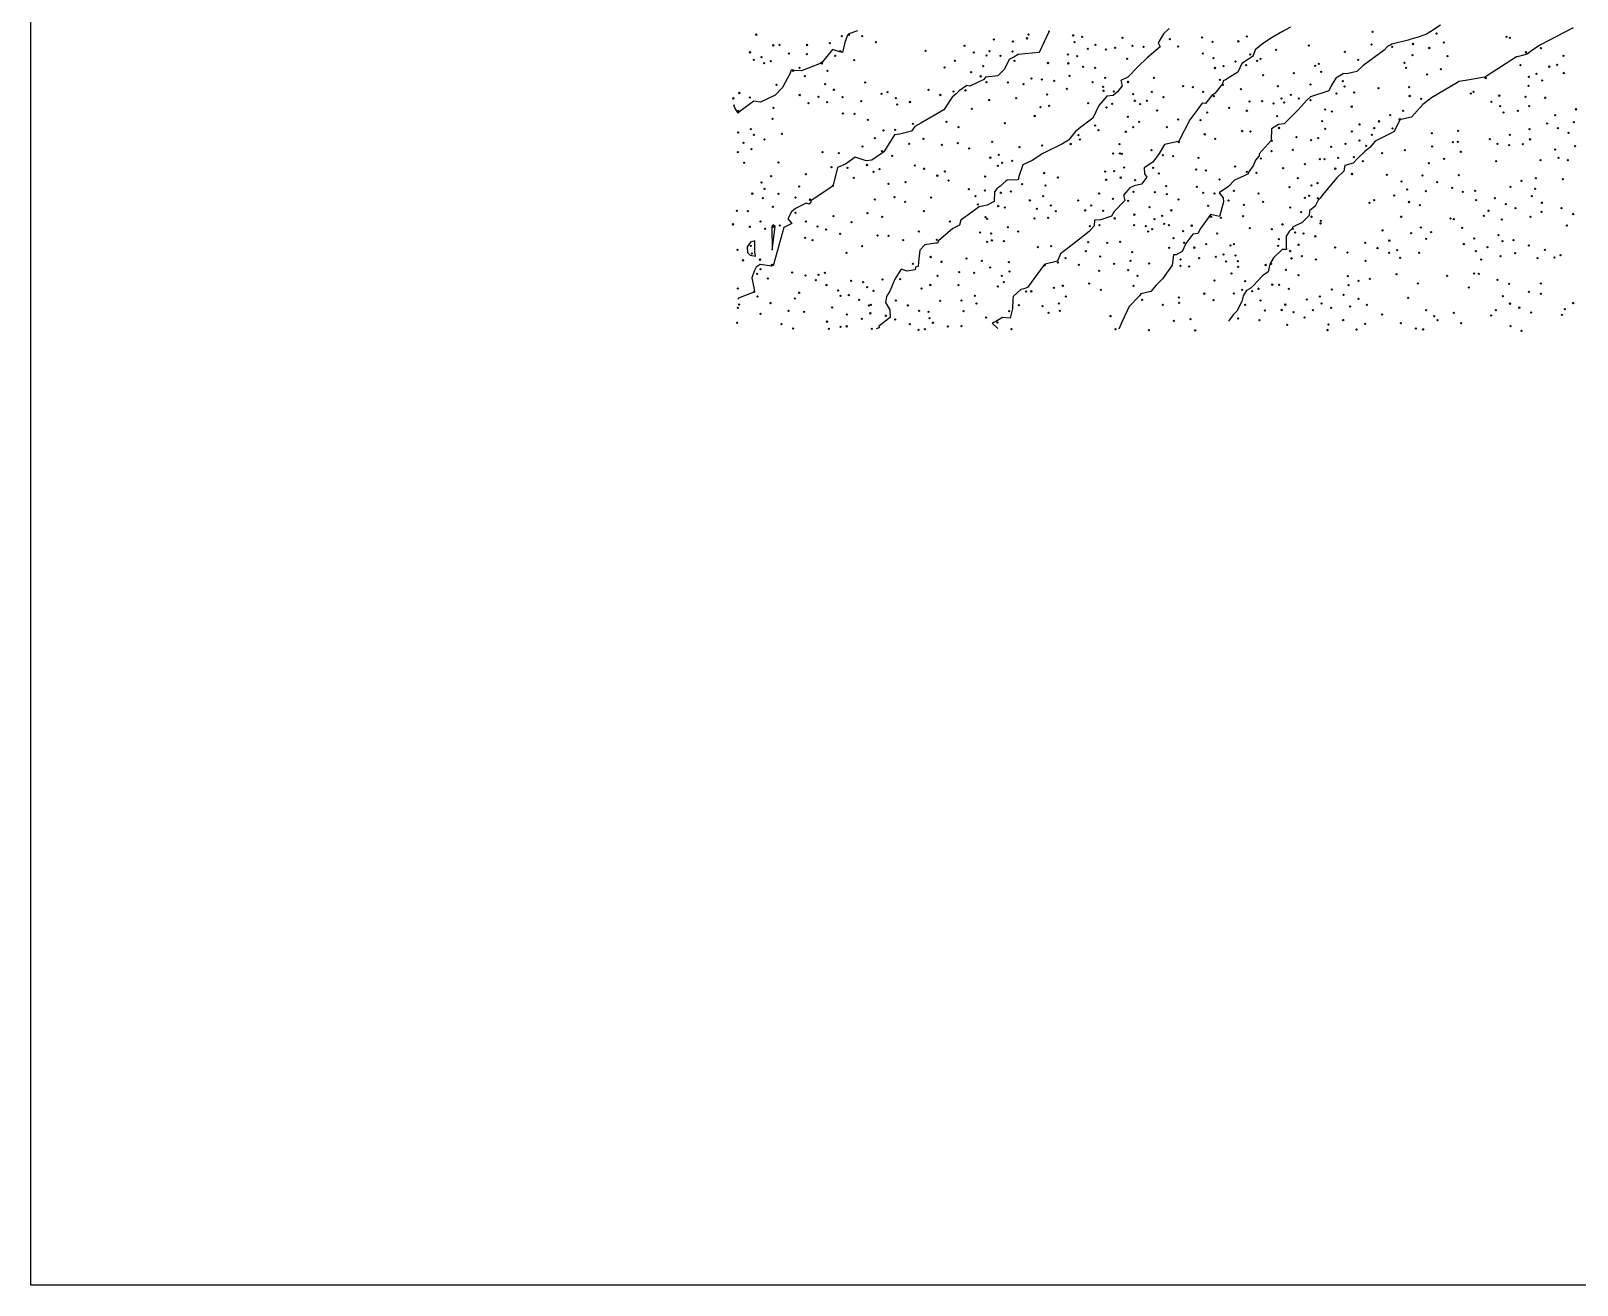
# Model space of a CAD drawing. Header units: inches. Extents: x 1411897 to 1412713, y 4930955 to 4931789.
# Drawn here: x 1411896.9 to 1412124.2, y 4930955.1 to 4931139.5 of the extents above; entities that cross this region are included whole.
import ezdxf

# ---------------------------------------------------------------- set-up
doc = ezdxf.new("R2010")
doc.units = ezdxf.units.IN
doc.header["$MEASUREMENT"] = 0
doc.header["$PDMODE"] = 35
doc.header["$PDSIZE"] = 0.1

msp = doc.modelspace()

# ---------------------------------------------------------------- linework, layer by layer
at = {"color": 2, "true_color": 0xf1eb1f}
for p, q in [((1412016.96, 4931138.9), (1412016.61, 4931137.83)), ((1412017.18, 4931139.08), (1412016.96, 4931138.9)), ((1412018.44, 4931139.52), (1412017.18, 4931139.08)), ((1412046.61, 4931139.49), (1412045.15, 4931136.35)), ((1412046.48, 4931139.53), (1412046.61, 4931139.49)), ((1412063.46, 4931139.07), (1412062.64, 4931137.79)), ((1412064.28, 4931139.89), (1412063.46, 4931139.07)), ((1412080.92, 4931139.44), (1412079.43, 4931138.57)), ((1412082.09, 4931140.06), (1412080.92, 4931139.44)), ((1412101.01, 4931138.65), (1412099.64, 4931138.24)), ((1412102.1, 4931139.05), (1412101.01, 4931138.65)), ((1412102.73, 4931139.43), (1412102.1, 4931139.05)), ((1412104.17, 4931140.38), (1412102.73, 4931139.43)), ((1412123.68, 4931139.99), (1412118.88, 4931137.46)), ((1412014.79, 4931136.81), (1412013.31, 4931134.96)), ((1412015.84, 4931136.45), (1412014.79, 4931136.81)), ((1412016.23, 4931136.34), (1412015.84, 4931136.45)), ((1412016.61, 4931137.83), (1412016.23, 4931136.34)), ((1412045.15, 4931136.35), (1412042.06, 4931136.05)), ((1412062.96, 4931137.19), (1412061.04, 4931135.58)), ((1412062.64, 4931137.79), (1412062.96, 4931137.19)), ((1412076.9, 4931136.73), (1412076.62, 4931135.88)), ((1412078.01, 4931137.63), (1412076.9, 4931136.73)), ((1412079.43, 4931138.57), (1412078.01, 4931137.63)), ((1412095.88, 4931136.71), (1412092.72, 4931134.37)), ((1412096.39, 4931137.24), (1412095.88, 4931136.71)), ((1412096.74, 4931137.41), (1412096.39, 4931137.24)), ((1412097.01, 4931137.55), (1412096.74, 4931137.41)), ((1412099.43, 4931138.17), (1412097.01, 4931137.55)), ((1412099.64, 4931138.24), (1412099.43, 4931138.17)), ((1412117.59, 4931136.63), (1412116.88, 4931136.09)), ((1412118.74, 4931137.37), (1412117.59, 4931136.63)), ((1412118.88, 4931137.46), (1412118.74, 4931137.37)), ((1412012.86, 4931134.68), (1412010.21, 4931133.65)), ((1412013.11, 4931134.82), (1412012.86, 4931134.68)), ((1412013.31, 4931134.96), (1412013.11, 4931134.82)), ((1412040.79, 4931135.38), (1412040.03, 4931133.86)), ((1412041.43, 4931135.66), (1412040.79, 4931135.38)), ((1412042.06, 4931136.05), (1412041.43, 4931135.66)), ((1412059.7, 4931134.27), (1412058.19, 4931132.74)), ((1412061.04, 4931135.58), (1412059.7, 4931134.27)), ((1412074.94, 4931134.71), (1412074.35, 4931133.44)), ((1412075.95, 4931135.38), (1412074.94, 4931134.71)), ((1412076.51, 4931135.77), (1412075.95, 4931135.38)), ((1412076.62, 4931135.88), (1412076.51, 4931135.77)), ((1412092.72, 4931134.37), (1412091.86, 4931133.57)), ((1412115.31, 4931135.71), (1412110.9, 4931132.84)), ((1412115.45, 4931135.7), (1412115.31, 4931135.71)), ((1412116.54, 4931135.98), (1412115.45, 4931135.7)), ((1412116.88, 4931136.09), (1412116.54, 4931135.98)), ((1412008.57, 4931133.3), (1412007.44, 4931131.21)), ((1412008.71, 4931133.76), (1412008.57, 4931133.3)), ((1412008.95, 4931133.78), (1412008.71, 4931133.76)), ((1412009.15, 4931133.72), (1412008.95, 4931133.78)), ((1412010.21, 4931133.65), (1412009.15, 4931133.72)), ((1412037.03, 4931132.38), (1412034.97, 4931131.38)), ((1412037.27, 4931132.72), (1412037.03, 4931132.38)), ((1412039.06, 4931132.93), (1412037.27, 4931132.72)), ((1412040.03, 4931133.86), (1412039.06, 4931132.93)), ((1412058.19, 4931132.74), (1412057.18, 4931132.22)), ((1412057.18, 4931132.22), (1412057.36, 4931131.45)), ((1412072.2, 4931132.19), (1412072.09, 4931131.75)), ((1412072.56, 4931132.3), (1412072.2, 4931132.19)), ((1412074.35, 4931133.44), (1412072.56, 4931132.3)), ((1412088.79, 4931132.58), (1412088.07, 4931131.44)), ((1412089.87, 4931133.21), (1412088.79, 4931132.58)), ((1412090.6, 4931133.26), (1412089.87, 4931133.21)), ((1412091.86, 4931133.57), (1412090.6, 4931133.26)), ((1412106.64, 4931131.94), (1412102.84, 4931129.7)), ((1412106.86, 4931132.07), (1412106.64, 4931131.94)), ((1412107.82, 4931132.22), (1412106.86, 4931132.07)), ((1412110.68, 4931132.71), (1412107.82, 4931132.22)), ((1412110.79, 4931132.78), (1412110.68, 4931132.71)), ((1412110.9, 4931132.84), (1412110.79, 4931132.78)), ((1412006.33, 4931130.09), (1412004.18, 4931129.05)), ((1412007.44, 4931131.21), (1412006.33, 4931130.09)), ((1412032.36, 4931129.79), (1412031.13, 4931127.93)), ((1412032.94, 4931130.26), (1412032.36, 4931129.79)), ((1412033.41, 4931130.7), (1412032.94, 4931130.26)), ((1412034.54, 4931131.47), (1412033.41, 4931130.7)), ((1412034.97, 4931131.38), (1412034.54, 4931131.47)), ((1412054.82, 4931129.56), (1412053.93, 4931128.53)), ((1412055.13, 4931129.93), (1412054.82, 4931129.56)), ((1412056.04, 4931130.01), (1412055.13, 4931129.93)), ((1412056.67, 4931130.54), (1412056.04, 4931130.01)), ((1412057.36, 4931131.45), (1412056.67, 4931130.54)), ((1412070.53, 4931130.02), (1412069.61, 4931128.83)), ((1412070.99, 4931130.32), (1412070.53, 4931130.02)), ((1412072.09, 4931131.75), (1412070.99, 4931130.32)), ((1412085.07, 4931129.84), (1412084.54, 4931129.4)), ((1412087.75, 4931130.71), (1412085.07, 4931129.84)), ((1412088.07, 4931131.44), (1412087.75, 4931130.71)), ((1412102.84, 4931129.7), (1412101.95, 4931128.99)), ((1412000.28, 4931128.63), (1412000.2, 4931128.43)), ((1412000.4, 4931128.2), (1412000.28, 4931128.63)), ((1412000.9, 4931127.4), (1412000.4, 4931128.2)), ((1412001, 4931127.59), (1412000.9, 4931127.4)), ((1412002.65, 4931128.79), (1412001, 4931127.59)), ((1412003.21, 4931129.17), (1412002.65, 4931128.79)), ((1412004.18, 4931129.05), (1412003.21, 4931129.17)), ((1412031.13, 4931127.93), (1412027.75, 4931125.93)), ((1412053.93, 4931128.53), (1412053.05, 4931126.7)), ((1412068.5, 4931128.01), (1412067.32, 4931126.44)), ((1412069.1, 4931128.87), (1412068.5, 4931128.01)), ((1412069.61, 4931128.83), (1412069.1, 4931128.87)), ((1412083.22, 4931127.91), (1412081.18, 4931125.87)), ((1412084.54, 4931129.4), (1412083.22, 4931127.91)), ((1412101.58, 4931128.7), (1412099.89, 4931126.82)), ((1412101.95, 4931128.99), (1412101.58, 4931128.7)), ((1412026.89, 4931125.47), (1412026.41, 4931124.79)), ((1412027.75, 4931125.93), (1412026.89, 4931125.47)), ((1412051.28, 4931125.34), (1412050.43, 4931124.7)), ((1412053.05, 4931126.7), (1412051.28, 4931125.34)), ((1412067.32, 4931126.44), (1412065.68, 4931123.28)), ((1412079.33, 4931125.13), (1412079.29, 4931123.38)), ((1412080.35, 4931125.77), (1412079.33, 4931125.13)), ((1412081.18, 4931125.87), (1412080.35, 4931125.77)), ((1412098.18, 4931126.42), (1412097.35, 4931124.74)), ((1412098.32, 4931126.48), (1412098.18, 4931126.42)), ((1412099.89, 4931126.82), (1412098.32, 4931126.48)), ((1412023.91, 4931124.23), (1412022.3, 4931121.72)), ((1412024.62, 4931124.34), (1412023.91, 4931124.23)), ((1412026.41, 4931124.79), (1412024.62, 4931124.34)), ((1412048.51, 4931122.84), (1412046.07, 4931121.7)), ((1412049.49, 4931123.43), (1412048.51, 4931122.84)), ((1412050.43, 4931124.7), (1412049.49, 4931123.43)), ((1412063.58, 4931122.83), (1412062.81, 4931121.5)), ((1412065.58, 4931123.27), (1412063.58, 4931122.83)), ((1412065.68, 4931123.28), (1412065.58, 4931123.27)), ((1412079.29, 4931123.38), (1412077.5, 4931121.44)), ((1412094.58, 4931123.32), (1412093.77, 4931122.36)), ((1412096.82, 4931124.45), (1412094.58, 4931123.32)), ((1412097.35, 4931124.74), (1412096.82, 4931124.45)), ((1412018.1, 4931120.97), (1412016.67, 4931119.91)), ((1412019.71, 4931120.39), (1412018.1, 4931120.97)), ((1412020.58, 4931120.5), (1412019.71, 4931120.39)), ((1412022, 4931121.47), (1412020.58, 4931120.5)), ((1412022.3, 4931121.72), (1412022, 4931121.47)), ((1412044.15, 4931120.46), (1412042.74, 4931119.82)), ((1412045.68, 4931121.49), (1412044.15, 4931120.46)), ((1412046.07, 4931121.7), (1412045.68, 4931121.49)), ((1412062.81, 4931121.5), (1412061.85, 4931120.23)), ((1412076.96, 4931120.49), (1412076.64, 4931119.68)), ((1412077.49, 4931121.15), (1412076.96, 4931120.49)), ((1412077.5, 4931121.44), (1412077.49, 4931121.15)), ((1412091.94, 4931120.73), (1412091.31, 4931120.09)), ((1412093.06, 4931121.77), (1412091.94, 4931120.73)), ((1412093.77, 4931122.36), (1412093.06, 4931121.77)), ((1412015.5, 4931119.45), (1412014.88, 4931116.81)), ((1412016.67, 4931119.91), (1412015.5, 4931119.45)), ((1412042.74, 4931119.82), (1412042.18, 4931118.1)), ((1412061.85, 4931120.23), (1412060.6, 4931119.4)), ((1412060.6, 4931119.4), (1412060.66, 4931118.51)), ((1412060.66, 4931118.51), (1412060.98, 4931118.03)), ((1412075.29, 4931118.2), (1412073.86, 4931117.59)), ((1412075.88, 4931118.5), (1412075.29, 4931118.2)), ((1412075.96, 4931118.78), (1412075.88, 4931118.5)), ((1412076.64, 4931119.68), (1412075.96, 4931118.78)), ((1412089.95, 4931118.89), (1412088.91, 4931117.89)), ((1412090.1, 4931119.72), (1412089.95, 4931118.89)), ((1412091.31, 4931120.09), (1412090.1, 4931119.72)), ((1412014.81, 4931116.7), (1412011.63, 4931114.59)), ((1412014.83, 4931116.7), (1412014.81, 4931116.7)), ((1412014.9, 4931116.77), (1412014.83, 4931116.71)), ((1412014.83, 4931116.71), (1412014.83, 4931116.7)), ((1412014.88, 4931116.81), (1412014.9, 4931116.77)), ((1412038.96, 4931116.3), (1412038.61, 4931115.85)), ((1412039.41, 4931116.68), (1412038.96, 4931116.3)), ((1412040.24, 4931117.4), (1412039.41, 4931116.68)), ((1412040.48, 4931117.59), (1412040.24, 4931117.4)), ((1412042.07, 4931117.61), (1412040.48, 4931117.59)), ((1412042.18, 4931118.1), (1412042.07, 4931117.61)), ((1412058.49, 4931116.44), (1412057.54, 4931115.34)), ((1412059.15, 4931116.71), (1412058.49, 4931116.44)), ((1412060.22, 4931116.98), (1412059.15, 4931116.71)), ((1412060.98, 4931118.03), (1412060.22, 4931116.98)), ((1412072.99, 4931116.63), (1412071.63, 4931115.69)), ((1412073.86, 4931117.59), (1412072.99, 4931116.63)), ((1412088.91, 4931117.89), (1412086.84, 4931115.44)), ((1412010.92, 4931114.2), (1412009.34, 4931113.38)), ((1412011.34, 4931114.02), (1412010.92, 4931114.2)), ((1412011.57, 4931114.36), (1412011.34, 4931114.02)), ((1412011.63, 4931114.59), (1412011.57, 4931114.36)), ((1412036.35, 4931113.67), (1412033.65, 4931111.69)), ((1412037.54, 4931113.9), (1412036.35, 4931113.67)), ((1412038.56, 4931114.44), (1412037.54, 4931113.9)), ((1412038.61, 4931115.85), (1412038.56, 4931114.44)), ((1412057.76, 4931114.58), (1412056.17, 4931112.97)), ((1412057.54, 4931115.34), (1412057.76, 4931114.58)), ((1412071.63, 4931115.69), (1412072.19, 4931114.96)), ((1412072.26, 4931114.37), (1412071.69, 4931112.2)), ((1412072.19, 4931114.96), (1412072.26, 4931114.37)), ((1412085.72, 4931113.72), (1412084.9, 4931113.06)), ((1412086.16, 4931114.65), (1412085.72, 4931113.72)), ((1412086.47, 4931114.9), (1412086.16, 4931114.65)), ((1412086.84, 4931115.44), (1412086.47, 4931114.9)), ((1412008.76, 4931112.93), (1412008.23, 4931111.88)), ((1412008.23, 4931111.88), (1412008.78, 4931111.17)), ((1412009.34, 4931113.38), (1412008.76, 4931112.93)), ((1412033.65, 4931111.69), (1412033.44, 4931110.97)), ((1412053.31, 4931111.68), (1412053.25, 4931110.87)), ((1412054.21, 4931111.72), (1412053.31, 4931111.68)), ((1412055.79, 4931112.29), (1412054.21, 4931111.72)), ((1412056.17, 4931112.97), (1412055.79, 4931112.29)), ((1412070.01, 4931112.01), (1412068.9, 4931110.48)), ((1412070.34, 4931112.52), (1412070.01, 4931112.01)), ((1412071.69, 4931112.2), (1412070.34, 4931112.52)), ((1412083.83, 4931111.35), (1412082.62, 4931110.77)), ((1412084.86, 4931112.35), (1412083.83, 4931111.35)), ((1412084.9, 4931113.06), (1412084.86, 4931112.35)), ((1412006.05, 4931110.99), (1412005.85, 4931110.78)), ((1412005.85, 4931110.78), (1412005.86, 4931110.65)), ((1412005.86, 4931110.65), (1412005.93, 4931107.27)), ((1412005.93, 4931107.27), (1412006.37, 4931110.76)), ((1412006.37, 4931110.76), (1412006.05, 4931110.99)), ((1412007.6, 4931110.61), (1412006.13, 4931105.32)), ((1412008.78, 4931111.17), (1412007.6, 4931110.61)), ((1412032.48, 4931110.47), (1412030.37, 4931108.63)), ((1412033.44, 4931110.97), (1412032.48, 4931110.47)), ((1412052.53, 4931110.02), (1412050.19, 4931108.2)), ((1412053.25, 4931110.87), (1412052.53, 4931110.02)), ((1412067.73, 4931109.62), (1412066.71, 4931108.23)), ((1412068.5, 4931109.72), (1412067.73, 4931109.62)), ((1412068.9, 4931110.48), (1412068.5, 4931109.72)), ((1412081.93, 4931110.03), (1412081.47, 4931109.34)), ((1412081.47, 4931109.34), (1412081.47, 4931107.78)), ((1412082.34, 4931110.44), (1412081.93, 4931110.03)), ((1412082.41, 4931110.67), (1412082.34, 4931110.44)), ((1412082.62, 4931110.77), (1412082.41, 4931110.67)), ((1412002.73, 4931108.43), (1412002.21, 4931107.76)), ((1412002.21, 4931107.76), (1412002.28, 4931106.95)), ((1412002.28, 4931106.95), (1412002.65, 4931106.56)), ((1412003.36, 4931108.63), (1412002.73, 4931108.43)), ((1412003.34, 4931107.05), (1412003.36, 4931108.63)), ((1412003.48, 4931106.37), (1412003.34, 4931107.05)), ((1412027.62, 4931107.25), (1412027.44, 4931105.57)), ((1412028.36, 4931108.08), (1412027.62, 4931107.25)), ((1412029.93, 4931108.32), (1412028.36, 4931108.08)), ((1412030.21, 4931108.3), (1412029.93, 4931108.32)), ((1412030.37, 4931108.63), (1412030.21, 4931108.3)), ((1412050.19, 4931108.2), (1412048.3, 4931106.73)), ((1412066.2, 4931107.06), (1412065.28, 4931106.59)), ((1412066.71, 4931108.23), (1412066.2, 4931107.06)), ((1412080.88, 4931107.36), (1412079.62, 4931106.13)), ((1412081.54, 4931107.37), (1412080.88, 4931107.36)), ((1412081.47, 4931107.78), (1412081.54, 4931107.37)), ((1412002.65, 4931106.56), (1412003.48, 4931106.37)), ((1412003.57, 4931104.79), (1412003.27, 4931104.18)), ((1412004.16, 4931105.15), (1412003.57, 4931104.79)), ((1412005.54, 4931104.98), (1412004.16, 4931105.15)), ((1412005.8, 4931104.9), (1412005.54, 4931104.98)), ((1412006.05, 4931105.03), (1412005.8, 4931104.9)), ((1412006.13, 4931105.32), (1412006.05, 4931105.03)), ((1412027, 4931104.77), (1412026.91, 4931104.39)), ((1412027.39, 4931104.86), (1412027, 4931104.77)), ((1412027.44, 4931105.57), (1412027.39, 4931104.86)), ((1412045.85, 4931105.06), (1412043.43, 4931101.77)), ((1412045.95, 4931105.16), (1412045.85, 4931105.09)), ((1412045.85, 4931105.09), (1412045.85, 4931105.06)), ((1412046.02, 4931105.19), (1412045.95, 4931105.16)), ((1412047.85, 4931105.64), (1412046.02, 4931105.19)), ((1412048.3, 4931106.73), (1412047.85, 4931105.64)), ((1412064.69, 4931105.08), (1412063.28, 4931103.08)), ((1412064.9, 4931106.61), (1412064.69, 4931105.08)), ((1412065.28, 4931106.59), (1412064.9, 4931106.61)), ((1412079.07, 4931105.21), (1412078.81, 4931104.08)), ((1412079.62, 4931106.13), (1412079.07, 4931105.21)), ((1412003.27, 4931104.18), (1412002.94, 4931103.21)), ((1412002.94, 4931103.21), (1412003.3, 4931101.26)), ((1412023.95, 4931103), (1412023.2, 4931101.25)), ((1412024.85, 4931104.49), (1412023.95, 4931103)), ((1412025.73, 4931104.19), (1412024.85, 4931104.49)), ((1412026.91, 4931104.39), (1412025.73, 4931104.19)), ((1412063.28, 4931103.08), (1412062.38, 4931102.11)), ((1412077.98, 4931103.5), (1412076.63, 4931102.05)), ((1412078.81, 4931104.08), (1412077.98, 4931103.5)), ((1412000.97, 4931100.21), (1412000.85, 4931100)), ((1412003.23, 4931101.11), (1412000.97, 4931100.21)), ((1412003.29, 4931101.14), (1412003.23, 4931101.11)), ((1412003.31, 4931101.18), (1412003.29, 4931101.14)), ((1412003.3, 4931101.26), (1412003.31, 4931101.18)), ((1412022.72, 4931100.46), (1412022.56, 4931099.59)), ((1412023.2, 4931101.25), (1412022.72, 4931100.46)), ((1412041.36, 4931100.44), (1412041.31, 4931099.95)), ((1412042.47, 4931101.5), (1412041.36, 4931100.44)), ((1412042.89, 4931101.59), (1412042.47, 4931101.5)), ((1412043.43, 4931101.77), (1412042.89, 4931101.59)), ((1412059.93, 4931100.58), (1412058.38, 4931098.97)), ((1412060.13, 4931100.87), (1412059.93, 4931100.58)), ((1412061.6, 4931101.19), (1412060.13, 4931100.87)), ((1412062.38, 4931102.11), (1412061.6, 4931101.19)), ((1412075.17, 4931100.58), (1412074.97, 4931099.71)), ((1412075.66, 4931101.35), (1412075.17, 4931100.58)), ((1412076.19, 4931101.63), (1412075.66, 4931101.35)), ((1412076.63, 4931102.05), (1412076.19, 4931101.63)), ((1412022.56, 4931099.59), (1412023.21, 4931098.51)), ((1412023.21, 4931098.51), (1412023.24, 4931097.39)), ((1412041.25, 4931098.62), (1412040.89, 4931097.26)), ((1412041.31, 4931099.95), (1412041.25, 4931098.62)), ((1412058.38, 4931098.97), (1412057.33, 4931096.68)), ((1412073.69, 4931097.74), (1412073.01, 4931096.84)), ((1412074.21, 4931098.31), (1412073.69, 4931097.74)), ((1412074.97, 4931099.71), (1412074.21, 4931098.31)), ((1412021.66, 4931095.83), (1412021.19, 4931095.68)), ((1412023.24, 4931097.39), (1412021.58, 4931096.1)), ((1412021.58, 4931096.1), (1412021.66, 4931095.83)), ((1412038.77, 4931096.76), (1412038.24, 4931096.56)), ((1412038.24, 4931096.56), (1412039.09, 4931095.76)), ((1412039.76, 4931097.35), (1412038.77, 4931096.76)), ((1412040.89, 4931097.26), (1412039.76, 4931097.35)), ((1412057.33, 4931096.68), (1412056.85, 4931095.63))]:
    msp.add_line(p, q, dxfattribs=at)
msp.add_lwpolyline([(1411896.94, 4931788.51), (1412452.44, 4931788.51), (1412452.44, 4930955.06), (1411896.94, 4930955.06)], close=True)
for p in [(1412003.58, 4931138.98), (1412016.13, 4931138.75), (1412017.21, 4931138.95), (1412019.16, 4931138.75), (1412043.58, 4931139), (1412050.16, 4931138.87), (1412051.47, 4931138.67), (1412069.11, 4931138.57), (1412075.67, 4931138.71), (1412094.18, 4931139.39), (1412103.58, 4931139.12), (1412113.87, 4931138.65), (1412114.37, 4931138.52), (1412002.65, 4931136.41), (1412006.08, 4931137.43), (1412007, 4931137.47), (1412011.03, 4931137.47), (1412014.4, 4931137.72), (1412015.93, 4931136.54), (1412021.17, 4931137.85), (1412028.47, 4931136.61), (1412034.18, 4931137.33), (1412035.54, 4931136.33), (1412037.87, 4931136.55), (1412038.5, 4931138.27), (1412041.26, 4931136.49), (1412041.29, 4931137.94), (1412043.37, 4931138.44), (1412050.37, 4931137.87), (1412052.3, 4931136.88), (1412053.43, 4931137.45), (1412054.98, 4931136.78), (1412056.34, 4931137.03), (1412057.42, 4931138.51), (1412058.87, 4931137.33), (1412060.52, 4931137.16), (1412064.36, 4931138.3), (1412065.58, 4931137.23), (1412070.66, 4931137.92), (1412074.44, 4931138), (1412079.98, 4931136.73), (1412084.8, 4931137.39), (1412090.08, 4931136.44), (1412094.03, 4931137.53), (1412097.07, 4931137.16), (1412100.12, 4931137.64), (1412102.52, 4931137.04), (1412104.63, 4931137.8), (1412116.73, 4931136.41), (1412118.93, 4931136.97), (1412003.2, 4931135.28), (1412004.34, 4931135.67), (1412004.71, 4931134.79), (1412005.71, 4931135.05), (1412008.37, 4931136.21), (1412009.94, 4931134.08), (1412011.01, 4931136.1), (1412013.23, 4931134.75), (1412015.19, 4931135.87), (1412017.98, 4931135.2), (1412031.26, 4931134.12), (1412032.78, 4931135.11), (1412036.94, 4931134.35), (1412037.44, 4931135.92), (1412039.47, 4931135.85), (1412041.54, 4931135.12), (1412046.46, 4931134.82), (1412049.39, 4931136.03), (1412049.45, 4931134.78), (1412050.76, 4931135.81), (1412051.61, 4931134.24), (1412053.4, 4931134.11), (1412058.09, 4931135.42), (1412069.2, 4931136.2), (1412070.77, 4931135.52), (1412071.01, 4931134.07), (1412072.28, 4931134.35), (1412074.04, 4931135.02), (1412075.61, 4931134.48), (1412076.2, 4931136.06), (1412077.21, 4931135.12), (1412077.72, 4931135.41), (1412085.74, 4931134.39), (1412086.26, 4931134.67), (1412092.07, 4931135.28), (1412098.85, 4931134.84), (1412099.1, 4931134.07), (1412100.04, 4931135.93), (1412105.19, 4931135.81), (1412115.91, 4931134.49), (1412120.16, 4931134.28), (1412121.32, 4931134.53), (1412122.25, 4931135.87), (1412008.98, 4931133.64), (1412010.71, 4931132.86), (1412014.02, 4931133.67), (1412019.59, 4931131.94), (1412035.16, 4931133.47), (1412036.56, 4931132.86), (1412037.42, 4931131.98), (1412040.57, 4931131.92), (1412044.02, 4931132.51), (1412045.56, 4931132.37), (1412047.38, 4931132.18), (1412049.61, 4931132.9), (1412053.02, 4931131.97), (1412054.87, 4931132.63), (1412058.22, 4931132.03), (1412062.03, 4931132.61), (1412071.73, 4931132.31), (1412078.08, 4931133.02), (1412082.58, 4931133.3), (1412086.61, 4931133.51), (1412089.8, 4931132.15), (1412102.18, 4931133.09), (1412104.23, 4931133.9), (1412110.8, 4931132.64), (1412117.15, 4931132.78), (1412118.26, 4931133.21), (1412119.12, 4931132.23), (1412122.28, 4931133.33), (1412000.2, 4931129.61), (1412001.08, 4931130.42), (1412002.62, 4931129.73), (1412006.53, 4931131.61), (1412009.95, 4931130.1), (1412012.72, 4931129.83), (1412013.69, 4931131.67), (1412014.98, 4931130.88), (1412016.27, 4931129.76), (1412021.99, 4931130.25), (1412022.86, 4931130.51), (1412024.11, 4931129.64), (1412028.89, 4931130.86), (1412030.63, 4931130.1), (1412032.55, 4931130.63), (1412034.32, 4931130.78), (1412041.79, 4931129.62), (1412042.86, 4931131.67), (1412046.32, 4931130.17), (1412049.23, 4931131), (1412054.56, 4931131.29), (1412054.61, 4931130.73), (1412056.12, 4931130.62), (1412058.98, 4931130.2), (1412061.71, 4931130.54), (1412063.43, 4931129.79), (1412066.33, 4931131.41), (1412067.75, 4931131.23), (1412069.26, 4931130.56), (1412070.83, 4931129.9), (1412072.18, 4931131.6), (1412074.83, 4931130.97), (1412080.25, 4931131.41), (1412080.79, 4931129.6), (1412082.14, 4931130.12), (1412083.32, 4931129.58), (1412085.05, 4931131.65), (1412088.85, 4931130.32), (1412090.07, 4931131.35), (1412091.48, 4931130.48), (1412095.05, 4931131.11), (1412099.54, 4931131.25), (1412099.63, 4931129.96), (1412101.32, 4931129.53), (1412108.63, 4931130.33), (1412109.03, 4931130.57), (1412112.81, 4931130.04), (1412116.65, 4931129.81), (1412117.12, 4931131.42), (1412119.57, 4931129.7), (1412000.9, 4931127.74), (1412006.09, 4931128.22), (1412011.23, 4931128.88), (1412014, 4931129.03), (1412016.3, 4931127.37), (1412018.03, 4931127.33), (1412019, 4931129.19), (1412024.3, 4931128.69), (1412026.17, 4931129.07), (1412035.24, 4931128.06), (1412037.82, 4931129.36), (1412045.34, 4931128.32), (1412046.62, 4931128.52), (1412052.37, 4931128.9), (1412055.05, 4931128.26), (1412055.89, 4931128.78), (1412059.21, 4931129.26), (1412060.03, 4931128.74), (1412061, 4931129.22), (1412062.5, 4931127.83), (1412069.88, 4931127.5), (1412073.09, 4931128.21), (1412075.67, 4931127.79), (1412076.09, 4931129.14), (1412077.94, 4931129.19), (1412079.63, 4931128.86), (1412081.2, 4931128.99), (1412085.07, 4931129.32), (1412087.19, 4931127.94), (1412088.18, 4931127.66), (1412091.1, 4931128.42), (1412098.66, 4931127.77), (1412111.64, 4931129.1), (1412112.93, 4931128.43), (1412113.42, 4931127.52), (1412115.54, 4931127.75), (1412117.21, 4931128.47), (1412124.08, 4931128.03), (1412002.75, 4931125.05), (1412005.97, 4931126.57), (1412019.95, 4931126.42), (1412023.99, 4931124.96), (1412026.61, 4931125.87), (1412031.54, 4931126.13), (1412033.31, 4931125.35), (1412040.11, 4931125.94), (1412044.5, 4931127.02), (1412053.39, 4931125.6), (1412053.89, 4931124.91), (1412058.19, 4931126.89), (1412059, 4931125.36), (1412059.88, 4931126.15), (1412063.95, 4931125.37), (1412065.58, 4931126.48), (1412068.87, 4931126.4), (1412080.17, 4931127), (1412080.42, 4931125.26), (1412086.75, 4931126.23), (1412087.22, 4931125.13), (1412092.27, 4931125.78), (1412094.43, 4931125.24), (1412095.12, 4931126.26), (1412096.78, 4931127.15), (1412097.12, 4931125.16), (1412098.16, 4931126.55), (1412117.25, 4931125.08), (1412119.86, 4931125.89), (1412121.03, 4931127.11), (1412121.42, 4931125.21), (1412123.76, 4931126.09), (1412000.92, 4931124.58), (1412001.7, 4931123.05), (1412003.21, 4931124.23), (1412004.76, 4931123.55), (1412007.34, 4931124.4), (1412021, 4931123.76), (1412022.28, 4931124.88), (1412026.07, 4931122.89), (1412028.16, 4931123.64), (1412030.87, 4931122.78), (1412033.19, 4931123), (1412038.27, 4931123.21), (1412045.59, 4931122.67), (1412049.79, 4931122.91), (1412050.93, 4931124.2), (1412051.14, 4931123.57), (1412056.97, 4931122.85), (1412057.92, 4931124.7), (1412065.68, 4931123.14), (1412069.49, 4931124.32), (1412071.05, 4931123.64), (1412075, 4931124.8), (1412076.21, 4931124.74), (1412079.35, 4931123.35), (1412082.97, 4931123.88), (1412085.13, 4931123.47), (1412086.19, 4931123.75), (1412090.19, 4931122.89), (1412091.12, 4931124.71), (1412092.26, 4931123.39), (1412094.07, 4931124.22), (1412102.9, 4931124.49), (1412105.97, 4931123.17), (1412106.71, 4931123.22), (1412106.78, 4931124.82), (1412111.42, 4931123.6), (1412112.52, 4931122.9), (1412114.27, 4931122.72), (1412114.34, 4931124.22), (1412116.25, 4931122.87), (1412117.32, 4931123.62), (1412122.98, 4931124.51), (1412000.85, 4931121.69), (1412002.85, 4931122.14), (1412013.3, 4931121.69), (1412015.69, 4931121.54), (1412019.18, 4931122.5), (1412022.05, 4931121.83), (1412023.56, 4931121.16), (1412034.88, 4931122.24), (1412037.98, 4931120.88), (1412039.21, 4931121.31), (1412041.21, 4931120.41), (1412042.27, 4931122.44), (1412056.02, 4931121.48), (1412057.01, 4931121.5), (1412057.31, 4931121.42), (1412061.67, 4931122), (1412063.36, 4931121.26), (1412064.88, 4931121.1), (1412068.58, 4931120.86), (1412077.77, 4931120.74), (1412079.33, 4931121.82), (1412082.44, 4931122.02), (1412086.42, 4931120.64), (1412087.13, 4931120.64), (1412088.08, 4931122.49), (1412089.13, 4931120.84), (1412091.4, 4931120.96), (1412092.76, 4931120.38), (1412093.24, 4931122.6), (1412095.57, 4931121.55), (1412098.92, 4931121.96), (1412102.94, 4931122.52), (1412104.69, 4931120.7), (1412107.13, 4931121.76), (1412112.35, 4931120.34), (1412118.87, 4931120.53), (1412121.01, 4931122.07), (1412121.52, 4931120.87), (1412122.89, 4931120.52), (1412123.94, 4931122.55), (1412001.78, 4931120.12), (1412005.77, 4931118.15), (1412006.83, 4931120.15), (1412010.85, 4931118.47), (1412014.62, 4931119.49), (1412016.98, 4931119.39), (1412019.85, 4931119.84), (1412020.8, 4931118.81), (1412021.68, 4931119.2), (1412026.86, 4931119.71), (1412028.24, 4931119.26), (1412030.19, 4931118.24), (1412031.29, 4931118.86), (1412037.23, 4931118.09), (1412039.09, 4931119.69), (1412039.73, 4931120.1), (1412045.89, 4931118.62), (1412054.87, 4931118.83), (1412056.17, 4931118.91), (1412057.65, 4931119.43), (1412061.93, 4931119.38), (1412062.76, 4931118.54), (1412068.25, 4931119.15), (1412069.66, 4931119), (1412073.96, 4931119.57), (1412075.71, 4931118.81), (1412077.1, 4931118.63), (1412081.03, 4931119.33), (1412084.23, 4931119.91), (1412088.7, 4931119.3), (1412091.15, 4931118.49), (1412096.29, 4931118.33), (1412101.5, 4931118.27), (1412102.44, 4931120.09), (1412106.84, 4931118.32), (1412004.33, 4931117.23), (1412004.78, 4931116.31), (1412009.89, 4931116.63), (1412014.81, 4931116.73), (1412017.9, 4931117.92), (1412022.99, 4931117.03), (1412025.53, 4931117.28), (1412031.85, 4931117.5), (1412034.81, 4931116.26), (1412037.19, 4931116.04), (1412040.99, 4931115.9), (1412042.64, 4931117), (1412046.07, 4931116.78), (1412047.91, 4931117.95), (1412055.02, 4931117.64), (1412057.14, 4931117.96), (1412059.03, 4931115.84), (1412059.27, 4931117.55), (1412062.17, 4931115.79), (1412063.85, 4931116.67), (1412068.34, 4931116.59), (1412071.69, 4931117.65), (1412073.78, 4931116.01), (1412081.95, 4931116.52), (1412083.19, 4931117.86), (1412085.18, 4931116.79), (1412086.1, 4931117.15), (1412098.41, 4931117.37), (1412099.28, 4931116.18), (1412102.02, 4931115.97), (1412103.68, 4931117.27), (1412105.88, 4931116.45), (1412107.43, 4931115.83), (1412109.27, 4931116.01), (1412114.43, 4931116.59), (1412116.06, 4931117.47), (1412118.07, 4931116.31), (1412118.18, 4931117.87), (1412122.14, 4931117.73), (1412002.99, 4931115.61), (1412004.53, 4931114.93), (1412006.01, 4931113.65), (1412006.83, 4931115.55), (1412009.36, 4931115.02), (1412011.47, 4931114.7), (1412020.99, 4931114.71), (1412023.89, 4931115.06), (1412025.48, 4931114.38), (1412029.27, 4931115.02), (1412035.78, 4931115.23), (1412036.14, 4931114.01), (1412039.13, 4931113.77), (1412039.51, 4931115.73), (1412040.1, 4931113.57), (1412043.8, 4931114.6), (1412045.77, 4931115.21), (1412046.87, 4931113.83), (1412050.91, 4931114.59), (1412052.82, 4931113.83), (1412053.98, 4931115.62), (1412056.01, 4931114.82), (1412058.24, 4931114.52), (1412061.39, 4931113.61), (1412063.92, 4931115.51), (1412065.65, 4931114.73), (1412069.29, 4931115.71), (1412070.01, 4931113.78), (1412070.94, 4931115.59), (1412072.99, 4931114.56), (1412075.27, 4931113.94), (1412077.42, 4931115.61), (1412078.08, 4931114.36), (1412082.08, 4931113.57), (1412084.22, 4931114.96), (1412084.85, 4931115.25), (1412086.12, 4931114.93), (1412093.72, 4931114.22), (1412094.4, 4931114.62), (1412097.37, 4931115.3), (1412099.53, 4931114.38), (1412101.14, 4931113.89), (1412109.42, 4931114.61), (1412112.17, 4931114.91), (1412113.77, 4931114.05), (1412117.58, 4931115.22), (1412119.08, 4931114.26), (1412000.73, 4931113.05), (1412002.34, 4931113), (1412004.19, 4931111.51), (1412009.33, 4931112.78), (1412010.85, 4931111.5), (1412014.91, 4931112.29), (1412017.56, 4931111.37), (1412019.92, 4931112.71), (1412022.09, 4931112.17), (1412028.22, 4931113.02), (1412032.02, 4931111.48), (1412037.26, 4931112.14), (1412037.52, 4931111.89), (1412044.46, 4931111.93), (1412044.81, 4931113.37), (1412046.48, 4931112.01), (1412047.59, 4931113.02), (1412051.91, 4931113.13), (1412054.56, 4931113.07), (1412056.26, 4931111.99), (1412059.15, 4931112.53), (1412062.12, 4931111.83), (1412063.24, 4931112.33), (1412064.59, 4931113.17), (1412070.43, 4931112.2), (1412071.88, 4931112.02), (1412075.14, 4931112.29), (1412083.66, 4931112.88), (1412085.21, 4931112.2), (1412086.56, 4931111.6), (1412098.39, 4931112.2), (1412105.65, 4931111.93), (1412106.13, 4931111.85), (1412110.53, 4931112.3), (1412111.23, 4931113.08), (1412113.16, 4931111.77), (1412115.18, 4931113.44), (1412117.4, 4931112.17), (1412119, 4931112.93), (1412121.96, 4931113.44), (1412123.65, 4931112.59), (1412000.15, 4931111.08), (1412002.61, 4931110.73), (1412004.86, 4931110.41), (1412006.05, 4931110.69), (1412007.02, 4931110.89), (1412010.76, 4931109.09), (1412012.58, 4931110.74), (1412013.85, 4931110.29), (1412015.9, 4931109.68), (1412021.41, 4931109.43), (1412023.03, 4931109.39), (1412027.45, 4931110), (1412036.47, 4931109.88), (1412038.1, 4931109.74), (1412040.57, 4931110.67), (1412042.08, 4931110.01), (1412052.6, 4931110.81), (1412054.01, 4931110.95), (1412059.11, 4931110.96), (1412060.83, 4931110.82), (1412061.18, 4931110), (1412061.79, 4931110.38), (1412063.55, 4931111.14), (1412064.24, 4931110.95), (1412064.9, 4931109.03), (1412066.31, 4931110.08), (1412067.58, 4931110.89), (1412071.35, 4931109.73), (1412076.11, 4931110.51), (1412079.36, 4931110.38), (1412080.93, 4931111.07), (1412082.44, 4931110.4), (1412082.78, 4931109.86), (1412084.02, 4931109.72), (1412085.76, 4931109.31), (1412086.54, 4931111.22), (1412095.64, 4931110.19), (1412099.86, 4931109.76), (1412101.26, 4931110.6), (1412102.79, 4931109.94), (1412107.34, 4931110.55), (1412109.13, 4931108.99), (1412112.67, 4931109.47), (1412122.73, 4931110.92), (1412000.81, 4931107.34), (1412002.76, 4931107.92), (1412002.94, 4931106.78), (1412011.83, 4931108.76), (1412016.85, 4931106.89), (1412019.12, 4931107.86), (1412025.18, 4931108.75), (1412030.1, 4931108.8), (1412037.52, 4931108.51), (1412038.21, 4931108.72), (1412039.96, 4931108.59), (1412044.98, 4931107.73), (1412046.94, 4931107.85), (1412052.03, 4931107.13), (1412052.38, 4931108.43), (1412055.17, 4931108.34), (1412057.06, 4931108.5), (1412058.83, 4931106.98), (1412064.27, 4931107.6), (1412066.47, 4931108.34), (1412067.97, 4931107.68), (1412069.73, 4931108.15), (1412073.27, 4931107.97), (1412073.79, 4931108.15), (1412080.3, 4931107.9), (1412080.4, 4931108.91), (1412082.06, 4931107.15), (1412083.3, 4931108.08), (1412088.67, 4931107.68), (1412090.47, 4931106.92), (1412093.08, 4931108.33), (1412094.92, 4931107.59), (1412096.62, 4931106.86), (1412096.64, 4931108.71), (1412097.81, 4931107.26), (1412101.02, 4931106.9), (1412102.06, 4931108.94), (1412107.61, 4931108.18), (1412109.35, 4931107.11), (1412111.07, 4931107.72), (1412113.28, 4931108.6), (1412114.89, 4931108.73), (1412115.13, 4931106.84), (1412117.15, 4931107.94), (1412119.52, 4931107.3), (1412001.62, 4931105.78), (1412004.12, 4931105.88), (1412004.19, 4931104.47), (1412005.86, 4931105.1), (1412026.61, 4931105.24), (1412029.21, 4931106.27), (1412030.79, 4931105.58), (1412034.47, 4931106.05), (1412036.75, 4931105.69), (1412037.95, 4931104.73), (1412040.71, 4931105.51), (1412045.98, 4931105.08), (1412047.92, 4931105.48), (1412049.05, 4931106.11), (1412050.99, 4931105.1), (1412054.15, 4931106.34), (1412056.19, 4931105.28), (1412058.6, 4931105.69), (1412061.34, 4931105.32), (1412065.92, 4931104.99), (1412065.96, 4931105.91), (1412067.21, 4931104.87), (1412068.68, 4931106.1), (1412071.12, 4931106.28), (1412072.25, 4931106.62), (1412072.63, 4931105.62), (1412074.03, 4931106.49), (1412074.37, 4931105.67), (1412074.42, 4931104.84), (1412078.46, 4931105.1), (1412079.28, 4931105.25), (1412082.27, 4931106.07), (1412083.76, 4931106.41), (1412085.83, 4931105.89), (1412093.15, 4931105.71), (1412098.24, 4931106.15), (1412110.13, 4931105.88), (1412112.96, 4931106.37), (1412118.42, 4931106.09), (1412120.9, 4931106.19), (1412121.81, 4931106.55), (1412003.69, 4931103.77), (1412005.25, 4931103.09), (1412008.84, 4931103.99), (1412010.79, 4931103.53), (1412012.31, 4931102.84), (1412012.71, 4931103.66), (1412013.65, 4931103.93), (1412013.89, 4931102.15), (1412017.51, 4931102.77), (1412019.28, 4931102.55), (1412022.12, 4931102.96), (1412024.74, 4931103.01), (1412029.16, 4931102.16), (1412030.23, 4931103.49), (1412033.42, 4931104.03), (1412035.59, 4931103.96), (1412039.66, 4931103.49), (1412039.95, 4931102.58), (1412040.79, 4931104.12), (1412052.52, 4931102.39), (1412054, 4931104.25), (1412058.26, 4931104.34), (1412059.6, 4931103.5), (1412070.92, 4931102.82), (1412073.43, 4931103.86), (1412075.44, 4931102.7), (1412079.44, 4931102.22), (1412080.43, 4931102.19), (1412081.44, 4931104.4), (1412083.3, 4931103.6), (1412090.54, 4931103.47), (1412092.12, 4931102.77), (1412093.75, 4931103.05), (1412097.7, 4931103.73), (1412100.84, 4931102.35), (1412105.16, 4931103.48), (1412109.1, 4931103.86), (1412109.78, 4931103.79), (1412112.53, 4931102.9), (1412114.27, 4931102.3), (1412118.92, 4931102.37), (1412000.84, 4931101.64), (1412003.28, 4931101.15), (1412003.76, 4931100.46), (1412009.26, 4931100.17), (1412009.88, 4931101.02), (1412015.61, 4931101.36), (1412015.96, 4931100.57), (1412017.16, 4931100.68), (1412018.7, 4931099.99), (1412019.88, 4931101.83), (1412020.81, 4931101.31), (1412027.88, 4931101.62), (1412033.29, 4931102.12), (1412035.72, 4931100.54), (1412039.08, 4931101.93), (1412043.23, 4931101.18), (1412044.01, 4931101.25), (1412047.31, 4931101.75), (1412048.63, 4931102.05), (1412049.07, 4931100.48), (1412054.21, 4931101.43), (1412059.05, 4931102.04), (1412060.31, 4931099.95), (1412065.7, 4931100.29), (1412069.44, 4931100.9), (1412070.78, 4931099.91), (1412073.76, 4931100.91), (1412074.99, 4931101.44), (1412076.47, 4931101.24), (1412077.42, 4931101.61), (1412081.85, 4931101.57), (1412084.49, 4931100), (1412086.43, 4931100.46), (1412088.17, 4931101.48), (1412089.92, 4931100.72), (1412090.65, 4931102.13), (1412092.1, 4931100.11), (1412099.43, 4931100.24), (1412108.33, 4931101.79), (1412113.34, 4931100.5), (1412117.17, 4931101.16), (1412118.91, 4931100.87), (1412000.86, 4931098.79), (1412001.06, 4931099.3), (1412004.19, 4931097.9), (1412005.68, 4931099.5), (1412008.31, 4931098.37), (1412010.62, 4931098.18), (1412014.72, 4931098.84), (1412016.9, 4931097.8), (1412020.13, 4931099.15), (1412020.34, 4931097.98), (1412020.41, 4931099.22), (1412022.64, 4931097.64), (1412024.08, 4931099.86), (1412025.87, 4931099.16), (1412027.52, 4931098.35), (1412028.91, 4931098.22), (1412030.62, 4931099.84), (1412033.72, 4931099.86), (1412034.05, 4931098.31), (1412035.94, 4931099.45), (1412040.75, 4931098.32), (1412042.19, 4931099.18), (1412045.67, 4931099.02), (1412046.55, 4931098.04), (1412048.07, 4931099.45), (1412048.18, 4931098.37), (1412063.32, 4931099.22), (1412065.76, 4931099.53), (1412075.44, 4931099.24), (1412077.69, 4931099.85), (1412078.35, 4931098.39), (1412080.81, 4931098.49), (1412081.35, 4931099.28), (1412082.57, 4931098.16), (1412085.41, 4931098.46), (1412086.68, 4931099.43), (1412088.08, 4931098.81), (1412090.88, 4931098.98), (1412093.35, 4931099.22), (1412095.59, 4931097.8), (1412102.04, 4931098.46), (1412106.1, 4931098.04), (1412111.6, 4931097.65), (1412112.3, 4931098.45), (1412114.38, 4931099.44), (1412115.75, 4931098.85), (1412117.47, 4931098.09), (1412122.01, 4931097.74), (1412122.43, 4931098.6), (1412123.65, 4931099.5), (1412000.74, 4931096.6), (1412007.26, 4931096.38), (1412008.98, 4931095.75), (1412013.97, 4931096.79), (1412014.26, 4931095.68), (1412015.97, 4931096.01), (1412016.86, 4931096.08), (1412019.07, 4931097.16), (1412020.54, 4931095.69), (1412024, 4931097.07), (1412026.14, 4931096.4), (1412027.44, 4931095.55), (1412028.35, 4931095.67), (1412029.06, 4931097.26), (1412029.54, 4931096.61), (1412031.73, 4931096.03), (1412033.72, 4931096.09), (1412037.36, 4931097.38), (1412039.04, 4931096.64), (1412041.1, 4931095.64), (1412055.65, 4931097.59), (1412056.38, 4931095.64), (1412061.3, 4931095.52), (1412064.98, 4931096.86), (1412067.41, 4931097.14), (1412068.09, 4931095.48), (1412074.4, 4931097.22), (1412077.53, 4931096.96), (1412081.64, 4931096.31), (1412084.19, 4931097.37), (1412087.56, 4931095.53), (1412087.68, 4931096.32), (1412089.87, 4931097), (1412091.82, 4931095.59), (1412093.07, 4931096.45), (1412098.32, 4931096.53), (1412100.53, 4931095.74), (1412101.6, 4931095.63), (1412103.25, 4931097.55), (1412103.74, 4931096.99), (1412107.2, 4931096.52), (1412114.47, 4931096.11), (1412116.07, 4931095.41)]:
    msp.add_point(p)

doc.saveas('drawing.dxf')
